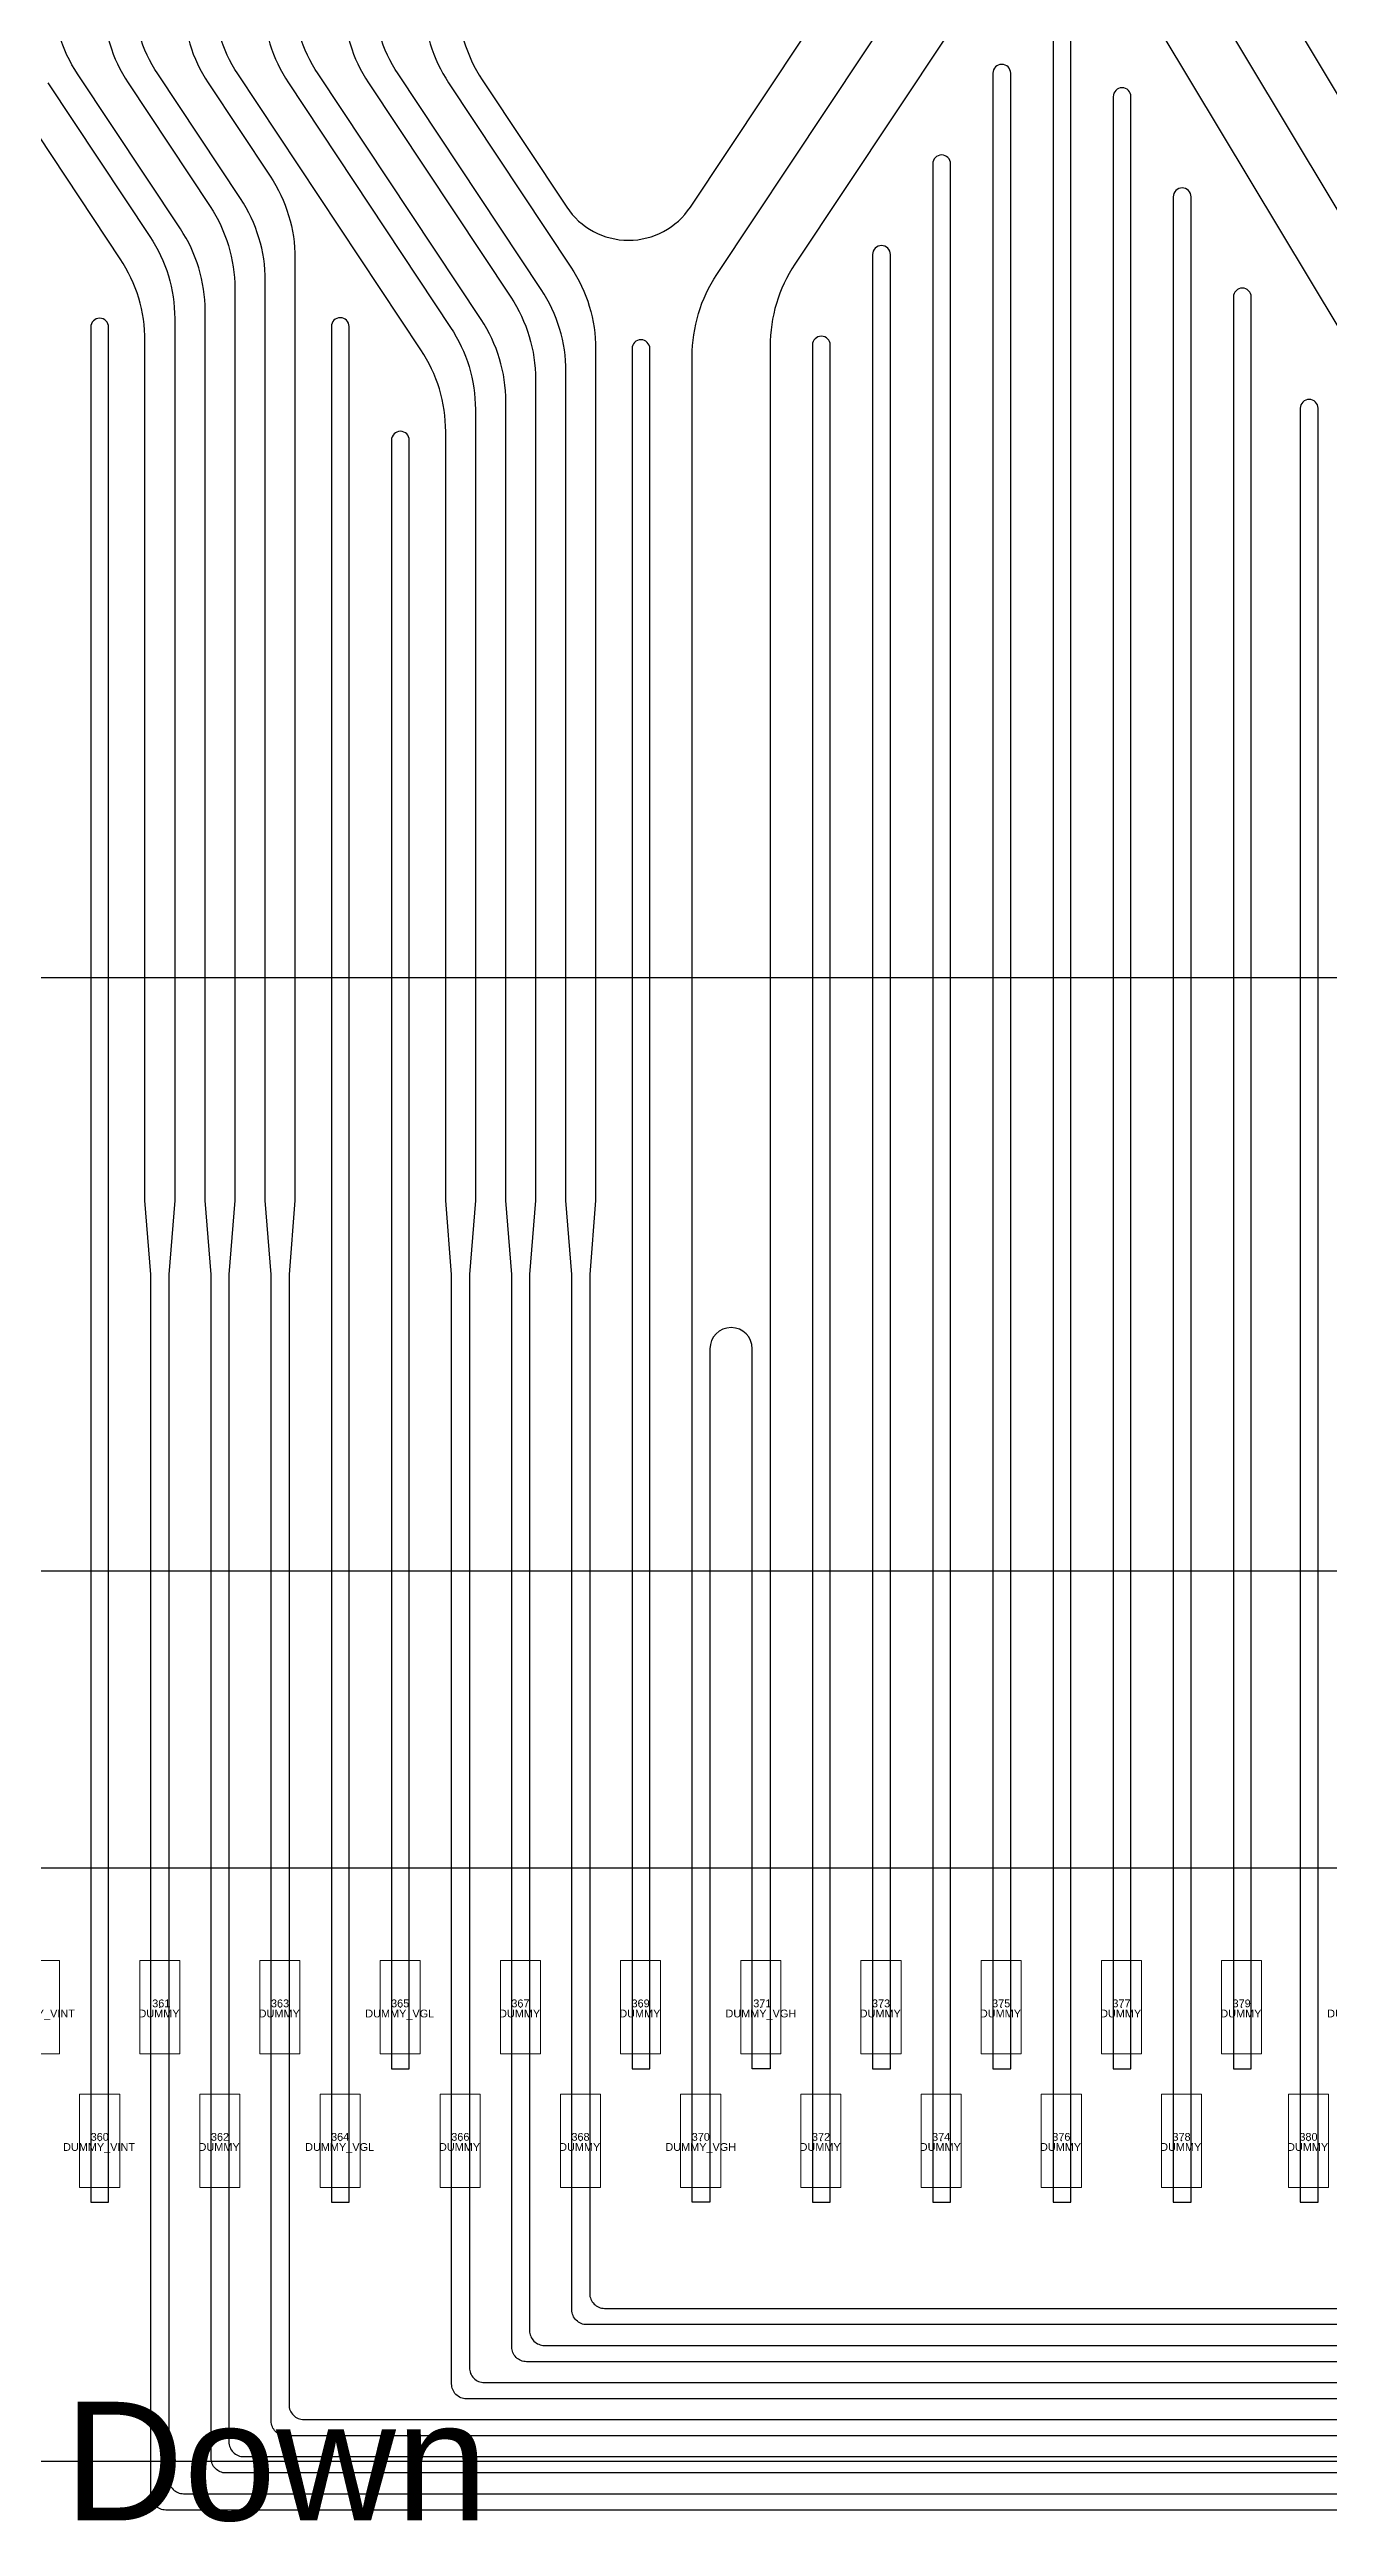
# Model space of a CAD drawing. Extents: x 10 to 206, y -65 to 73.
# Drawn here: x 62.114 to 62.976, y 33.532 to 35.202 of the extents above; entities that cross this region are included whole.
import ezdxf
from ezdxf.enums import TextEntityAlignment as Align

# ---------------------------------------------------------------- set-up
doc = ezdxf.new("R2010")
doc.units = 0
doc.header["$LTSCALE"] = 0.5
doc.layers.get('0').update_dxf_attribs({"lineweight": 13})
for name, color, linetype in [('01 Copper', 3, 'Continuous'), ('03 Solder resist', 6, 'Continuous'), ('04 Chip', 20, 'Continuous'), ('07 Potting', 132, 'Continuous'), ('08 Dimension&pin assignment', 7, 'Continuous')]:
    doc.layers.add(name, color=color, linetype=linetype)
for name, color, linetype, lineweight in [('05 Bump', 130, 'Continuous', 0), ('09 Center_line', 1, 'Continuous', 0), ('11 IL no.', 254, 'Continuous', 0), ('12 IL name', 210, 'Continuous', 0)]:
    doc.layers.add(name, color=color, linetype=linetype, lineweight=lineweight)
doc.styles.add('MBC_Arial_Font', font='arial.ttf')
doc.styles.get("Standard").update_dxf_attribs({"font": 'romans.shx', "width": 0.75, "bigfont": 'AllInOneBig.shx'})
doc.dimstyles.new('ISO-25', dxfattribs={"dimtxt": 0.5, "dimasz": 0.8, "dimexe": 0.1, "dimexo": 0.1, "dimgap": 0.1, "dimtad": 1, "dimdec": 3, "dimzin": 1, "dimdsep": 46, "dimtxsty": 'Standard', "dimcen": 0.5, "dimadec": 0, "dimazin": 0, "dimtfac": 1, "dimtdec": 3, "dimtmove": 0, "dimatfit": 3, "dimfxl": 0, "dimarcsym": 0})
doc.dimstyles.new('ISO-25$0', dxfattribs={"dimtxt": 0.5, "dimasz": 1, "dimexe": 0.1, "dimexo": 0.1, "dimgap": 0.1, "dimtad": 1, "dimdec": 3, "dimzin": 1, "dimdsep": 46, "dimtxsty": 'Standard', "dimcen": 0.5, "dimadec": 0, "dimazin": 0, "dimtfac": 1, "dimtdec": 3, "dimtmove": 0, "dimatfit": 3, "dimfxl": 0, "dimarcsym": 0})

# ---------------------------------------------------------------- blocks, each defined once
blk = doc.blocks.new('*U431')
at = {"color": 0}
blk.add_lwpolyline([(-0.0135, -0.0315), (0.0135, -0.0315), (0.0135, 0.0315), (-0.0135, 0.0315)], close=True, dxfattribs=at)
at = {"color": 0, "style": 'MBC_Arial_Font', "flags": 1}
for tag, p in [('COMMENT1', (0, 0.0023)), ('COMMENT2', (0, 0.0015)), ('COMMENT3', (0, 0.0007)), ('COMMENT4', (0, -0.0001)), ('PAD_NO', (0, 0.0031)), ('COMMENT5', (0, -0.0009)), ('COMMENT6', (0, -0.0018)), ('COMMENT7', (0, -0.0026)), ('COMMENT8', (0, -0.0034)), ('COMMENT9', (0, -0.0042))]:
    blk.add_attdef(tag, text='', height=0.000625, dxfattribs=at).set_placement(p, align=Align.MIDDLE_CENTER)
blk = doc.blocks.new('*U432')
at = {"color": 0}
blk.add_lwpolyline([(-0.0135, -0.0315), (0.0135, -0.0315), (0.0135, 0.0315), (-0.0135, 0.0315)], close=True, dxfattribs=at)
at = {"color": 0, "style": 'MBC_Arial_Font', "flags": 1}
for tag, p in [('COMMENT1', (0, 0.0023)), ('COMMENT2', (0, 0.0015)), ('COMMENT3', (0, 0.0007)), ('COMMENT4', (0, -0.0001)), ('PAD_NO', (0, 0.0031)), ('COMMENT5', (0, -0.0009)), ('COMMENT6', (0, -0.0018)), ('COMMENT7', (0, -0.0026)), ('COMMENT8', (0, -0.0034)), ('COMMENT9', (0, -0.0042))]:
    blk.add_attdef(tag, text='', height=0.000625, dxfattribs=at).set_placement(p, align=Align.MIDDLE_CENTER)
blk = doc.blocks.new('*U433')
at = {"color": 0}
blk.add_lwpolyline([(-0.0135, -0.0315), (0.0135, -0.0315), (0.0135, 0.0315), (-0.0135, 0.0315)], close=True, dxfattribs=at)
at = {"color": 0, "style": 'MBC_Arial_Font', "flags": 1}
for tag, p in [('COMMENT1', (0, 0.0023)), ('COMMENT2', (0, 0.0015)), ('COMMENT3', (0, 0.0007)), ('COMMENT4', (0, -0.0001)), ('PAD_NO', (0, 0.0031)), ('COMMENT5', (0, -0.0009)), ('COMMENT6', (0, -0.0018)), ('COMMENT7', (0, -0.0026)), ('COMMENT8', (0, -0.0034)), ('COMMENT9', (0, -0.0042))]:
    blk.add_attdef(tag, text='', height=0.000625, dxfattribs=at).set_placement(p, align=Align.MIDDLE_CENTER)
blk = doc.blocks.new('*U434')
at = {"color": 0}
blk.add_lwpolyline([(-0.0135, -0.0315), (0.0135, -0.0315), (0.0135, 0.0315), (-0.0135, 0.0315)], close=True, dxfattribs=at)
at = {"color": 0, "style": 'MBC_Arial_Font', "flags": 1}
for tag, p in [('COMMENT1', (0, 0.0023)), ('COMMENT2', (0, 0.0015)), ('COMMENT3', (0, 0.0007)), ('COMMENT4', (0, -0.0001)), ('PAD_NO', (0, 0.0031)), ('COMMENT5', (0, -0.0009)), ('COMMENT6', (0, -0.0018)), ('COMMENT7', (0, -0.0026)), ('COMMENT8', (0, -0.0034)), ('COMMENT9', (0, -0.0042))]:
    blk.add_attdef(tag, text='', height=0.000625, dxfattribs=at).set_placement(p, align=Align.MIDDLE_CENTER)
blk = doc.blocks.new('*U435')
at = {"color": 0}
blk.add_lwpolyline([(-0.0135, -0.0315), (0.0135, -0.0315), (0.0135, 0.0315), (-0.0135, 0.0315)], close=True, dxfattribs=at)
at = {"color": 0, "style": 'MBC_Arial_Font', "flags": 1}
for tag, p in [('COMMENT1', (0, 0.0023)), ('COMMENT2', (0, 0.0015)), ('COMMENT3', (0, 0.0007)), ('COMMENT4', (0, -0.0001)), ('PAD_NO', (0, 0.0031)), ('COMMENT5', (0, -0.0009)), ('COMMENT6', (0, -0.0018)), ('COMMENT7', (0, -0.0026)), ('COMMENT8', (0, -0.0034)), ('COMMENT9', (0, -0.0042))]:
    blk.add_attdef(tag, text='', height=0.000625, dxfattribs=at).set_placement(p, align=Align.MIDDLE_CENTER)
blk = doc.blocks.new('*U436')
at = {"color": 0}
blk.add_lwpolyline([(-0.0135, -0.0315), (0.0135, -0.0315), (0.0135, 0.0315), (-0.0135, 0.0315)], close=True, dxfattribs=at)
at = {"color": 0, "style": 'MBC_Arial_Font', "flags": 1}
for tag, p in [('COMMENT1', (0, 0.0023)), ('COMMENT2', (0, 0.0015)), ('COMMENT3', (0, 0.0007)), ('COMMENT4', (0, -0.0001)), ('PAD_NO', (0, 0.0031)), ('COMMENT5', (0, -0.0009)), ('COMMENT6', (0, -0.0018)), ('COMMENT7', (0, -0.0026)), ('COMMENT8', (0, -0.0034)), ('COMMENT9', (0, -0.0042))]:
    blk.add_attdef(tag, text='', height=0.000625, dxfattribs=at).set_placement(p, align=Align.MIDDLE_CENTER)
blk = doc.blocks.new('*U437')
at = {"color": 0}
blk.add_lwpolyline([(-0.0135, -0.0315), (0.0135, -0.0315), (0.0135, 0.0315), (-0.0135, 0.0315)], close=True, dxfattribs=at)
at = {"color": 0, "style": 'MBC_Arial_Font', "flags": 1}
for tag, p in [('COMMENT1', (0, 0.0023)), ('COMMENT2', (0, 0.0015)), ('COMMENT3', (0, 0.0007)), ('COMMENT4', (0, -0.0001)), ('PAD_NO', (0, 0.0031)), ('COMMENT5', (0, -0.0009)), ('COMMENT6', (0, -0.0018)), ('COMMENT7', (0, -0.0026)), ('COMMENT8', (0, -0.0034)), ('COMMENT9', (0, -0.0042))]:
    blk.add_attdef(tag, text='', height=0.000625, dxfattribs=at).set_placement(p, align=Align.MIDDLE_CENTER)
blk = doc.blocks.new('*U438')
at = {"color": 0}
blk.add_lwpolyline([(-0.0135, -0.0315), (0.0135, -0.0315), (0.0135, 0.0315), (-0.0135, 0.0315)], close=True, dxfattribs=at)
at = {"color": 0, "style": 'MBC_Arial_Font', "flags": 1}
for tag, p in [('COMMENT1', (0, 0.0023)), ('COMMENT2', (0, 0.0015)), ('COMMENT3', (0, 0.0007)), ('COMMENT4', (0, -0.0001)), ('PAD_NO', (0, 0.0031)), ('COMMENT5', (0, -0.0009)), ('COMMENT6', (0, -0.0018)), ('COMMENT7', (0, -0.0026)), ('COMMENT8', (0, -0.0034)), ('COMMENT9', (0, -0.0042))]:
    blk.add_attdef(tag, text='', height=0.000625, dxfattribs=at).set_placement(p, align=Align.MIDDLE_CENTER)
blk = doc.blocks.new('*U439')
at = {"color": 0}
blk.add_lwpolyline([(-0.0135, -0.0315), (0.0135, -0.0315), (0.0135, 0.0315), (-0.0135, 0.0315)], close=True, dxfattribs=at)
at = {"color": 0, "style": 'MBC_Arial_Font', "flags": 1}
for tag, p in [('COMMENT1', (0, 0.0023)), ('COMMENT2', (0, 0.0015)), ('COMMENT3', (0, 0.0007)), ('COMMENT4', (0, -0.0001)), ('PAD_NO', (0, 0.0031)), ('COMMENT5', (0, -0.0009)), ('COMMENT6', (0, -0.0018)), ('COMMENT7', (0, -0.0026)), ('COMMENT8', (0, -0.0034)), ('COMMENT9', (0, -0.0042))]:
    blk.add_attdef(tag, text='', height=0.000625, dxfattribs=at).set_placement(p, align=Align.MIDDLE_CENTER)
blk = doc.blocks.new('*U440')
at = {"color": 0}
blk.add_lwpolyline([(-0.0135, -0.0315), (0.0135, -0.0315), (0.0135, 0.0315), (-0.0135, 0.0315)], close=True, dxfattribs=at)
at = {"color": 0, "style": 'MBC_Arial_Font', "flags": 1}
for tag, p in [('COMMENT1', (0, 0.0023)), ('COMMENT2', (0, 0.0015)), ('COMMENT3', (0, 0.0007)), ('COMMENT4', (0, -0.0001)), ('PAD_NO', (0, 0.0031)), ('COMMENT5', (0, -0.0009)), ('COMMENT6', (0, -0.0018)), ('COMMENT7', (0, -0.0026)), ('COMMENT8', (0, -0.0034)), ('COMMENT9', (0, -0.0042))]:
    blk.add_attdef(tag, text='', height=0.000625, dxfattribs=at).set_placement(p, align=Align.MIDDLE_CENTER)
blk = doc.blocks.new('*U441')
at = {"color": 0}
blk.add_lwpolyline([(-0.0135, -0.0315), (0.0135, -0.0315), (0.0135, 0.0315), (-0.0135, 0.0315)], close=True, dxfattribs=at)
at = {"color": 0, "style": 'MBC_Arial_Font', "flags": 1}
for tag, p in [('COMMENT1', (0, 0.0023)), ('COMMENT2', (0, 0.0015)), ('COMMENT3', (0, 0.0007)), ('COMMENT4', (0, -0.0001)), ('PAD_NO', (0, 0.0031)), ('COMMENT5', (0, -0.0009)), ('COMMENT6', (0, -0.0018)), ('COMMENT7', (0, -0.0026)), ('COMMENT8', (0, -0.0034)), ('COMMENT9', (0, -0.0042))]:
    blk.add_attdef(tag, text='', height=0.000625, dxfattribs=at).set_placement(p, align=Align.MIDDLE_CENTER)
blk = doc.blocks.new('*U442')
at = {"color": 0}
blk.add_lwpolyline([(-0.0135, -0.0315), (0.0135, -0.0315), (0.0135, 0.0315), (-0.0135, 0.0315)], close=True, dxfattribs=at)
at = {"color": 0, "style": 'MBC_Arial_Font', "flags": 1}
for tag, p in [('COMMENT1', (0, 0.0023)), ('COMMENT2', (0, 0.0015)), ('COMMENT3', (0, 0.0007)), ('COMMENT4', (0, -0.0001)), ('PAD_NO', (0, 0.0031)), ('COMMENT5', (0, -0.0009)), ('COMMENT6', (0, -0.0018)), ('COMMENT7', (0, -0.0026)), ('COMMENT8', (0, -0.0034)), ('COMMENT9', (0, -0.0042))]:
    blk.add_attdef(tag, text='', height=0.000625, dxfattribs=at).set_placement(p, align=Align.MIDDLE_CENTER)
blk = doc.blocks.new('*U443')
at = {"color": 0}
blk.add_lwpolyline([(-0.0135, -0.0315), (0.0135, -0.0315), (0.0135, 0.0315), (-0.0135, 0.0315)], close=True, dxfattribs=at)
at = {"color": 0, "style": 'MBC_Arial_Font', "flags": 1}
for tag, p in [('COMMENT1', (0, 0.0023)), ('COMMENT2', (0, 0.0015)), ('COMMENT3', (0, 0.0007)), ('COMMENT4', (0, -0.0001)), ('PAD_NO', (0, 0.0031)), ('COMMENT5', (0, -0.0009)), ('COMMENT6', (0, -0.0018)), ('COMMENT7', (0, -0.0026)), ('COMMENT8', (0, -0.0034)), ('COMMENT9', (0, -0.0042))]:
    blk.add_attdef(tag, text='', height=0.000625, dxfattribs=at).set_placement(p, align=Align.MIDDLE_CENTER)
blk = doc.blocks.new('*U444')
at = {"color": 0}
blk.add_lwpolyline([(-0.0135, -0.0315), (0.0135, -0.0315), (0.0135, 0.0315), (-0.0135, 0.0315)], close=True, dxfattribs=at)
at = {"color": 0, "style": 'MBC_Arial_Font', "flags": 1}
for tag, p in [('COMMENT1', (0, 0.0023)), ('COMMENT2', (0, 0.0015)), ('COMMENT3', (0, 0.0007)), ('COMMENT4', (0, -0.0001)), ('PAD_NO', (0, 0.0031)), ('COMMENT5', (0, -0.0009)), ('COMMENT6', (0, -0.0018)), ('COMMENT7', (0, -0.0026)), ('COMMENT8', (0, -0.0034)), ('COMMENT9', (0, -0.0042))]:
    blk.add_attdef(tag, text='', height=0.000625, dxfattribs=at).set_placement(p, align=Align.MIDDLE_CENTER)
blk = doc.blocks.new('*U445')
at = {"color": 0}
blk.add_lwpolyline([(-0.0135, -0.0315), (0.0135, -0.0315), (0.0135, 0.0315), (-0.0135, 0.0315)], close=True, dxfattribs=at)
at = {"color": 0, "style": 'MBC_Arial_Font', "flags": 1}
for tag, p in [('COMMENT1', (0, 0.0023)), ('COMMENT2', (0, 0.0015)), ('COMMENT3', (0, 0.0007)), ('COMMENT4', (0, -0.0001)), ('PAD_NO', (0, 0.0031)), ('COMMENT5', (0, -0.0009)), ('COMMENT6', (0, -0.0018)), ('COMMENT7', (0, -0.0026)), ('COMMENT8', (0, -0.0034)), ('COMMENT9', (0, -0.0042))]:
    blk.add_attdef(tag, text='', height=0.000625, dxfattribs=at).set_placement(p, align=Align.MIDDLE_CENTER)
blk = doc.blocks.new('*U446')
at = {"color": 0}
blk.add_lwpolyline([(-0.0135, -0.0315), (0.0135, -0.0315), (0.0135, 0.0315), (-0.0135, 0.0315)], close=True, dxfattribs=at)
at = {"color": 0, "style": 'MBC_Arial_Font', "flags": 1}
for tag, p in [('COMMENT1', (0, 0.0023)), ('COMMENT2', (0, 0.0015)), ('COMMENT3', (0, 0.0007)), ('COMMENT4', (0, -0.0001)), ('PAD_NO', (0, 0.0031)), ('COMMENT5', (0, -0.0009)), ('COMMENT6', (0, -0.0018)), ('COMMENT7', (0, -0.0026)), ('COMMENT8', (0, -0.0034)), ('COMMENT9', (0, -0.0042))]:
    blk.add_attdef(tag, text='', height=0.000625, dxfattribs=at).set_placement(p, align=Align.MIDDLE_CENTER)
blk = doc.blocks.new('*U447')
at = {"color": 0}
blk.add_lwpolyline([(-0.0135, -0.0315), (0.0135, -0.0315), (0.0135, 0.0315), (-0.0135, 0.0315)], close=True, dxfattribs=at)
at = {"color": 0, "style": 'MBC_Arial_Font', "flags": 1}
for tag, p in [('COMMENT1', (0, 0.0023)), ('COMMENT2', (0, 0.0015)), ('COMMENT3', (0, 0.0007)), ('COMMENT4', (0, -0.0001)), ('PAD_NO', (0, 0.0031)), ('COMMENT5', (0, -0.0009)), ('COMMENT6', (0, -0.0018)), ('COMMENT7', (0, -0.0026)), ('COMMENT8', (0, -0.0034)), ('COMMENT9', (0, -0.0042))]:
    blk.add_attdef(tag, text='', height=0.000625, dxfattribs=at).set_placement(p, align=Align.MIDDLE_CENTER)
blk = doc.blocks.new('*U448')
at = {"color": 0}
blk.add_lwpolyline([(-0.0135, -0.0315), (0.0135, -0.0315), (0.0135, 0.0315), (-0.0135, 0.0315)], close=True, dxfattribs=at)
at = {"color": 0, "style": 'MBC_Arial_Font', "flags": 1}
for tag, p in [('COMMENT1', (0, 0.0023)), ('COMMENT2', (0, 0.0015)), ('COMMENT3', (0, 0.0007)), ('COMMENT4', (0, -0.0001)), ('PAD_NO', (0, 0.0031)), ('COMMENT5', (0, -0.0009)), ('COMMENT6', (0, -0.0018)), ('COMMENT7', (0, -0.0026)), ('COMMENT8', (0, -0.0034)), ('COMMENT9', (0, -0.0042))]:
    blk.add_attdef(tag, text='', height=0.000625, dxfattribs=at).set_placement(p, align=Align.MIDDLE_CENTER)
blk = doc.blocks.new('*U449')
at = {"color": 0}
blk.add_lwpolyline([(-0.0135, -0.0315), (0.0135, -0.0315), (0.0135, 0.0315), (-0.0135, 0.0315)], close=True, dxfattribs=at)
at = {"color": 0, "style": 'MBC_Arial_Font', "flags": 1}
for tag, p in [('COMMENT1', (0, 0.0023)), ('COMMENT2', (0, 0.0015)), ('COMMENT3', (0, 0.0007)), ('COMMENT4', (0, -0.0001)), ('PAD_NO', (0, 0.0031)), ('COMMENT5', (0, -0.0009)), ('COMMENT6', (0, -0.0018)), ('COMMENT7', (0, -0.0026)), ('COMMENT8', (0, -0.0034)), ('COMMENT9', (0, -0.0042))]:
    blk.add_attdef(tag, text='', height=0.000625, dxfattribs=at).set_placement(p, align=Align.MIDDLE_CENTER)
blk = doc.blocks.new('*U450')
at = {"color": 0}
blk.add_lwpolyline([(-0.0135, -0.0315), (0.0135, -0.0315), (0.0135, 0.0315), (-0.0135, 0.0315)], close=True, dxfattribs=at)
at = {"color": 0, "style": 'MBC_Arial_Font', "flags": 1}
for tag, p in [('COMMENT1', (0, 0.0023)), ('COMMENT2', (0, 0.0015)), ('COMMENT3', (0, 0.0007)), ('COMMENT4', (0, -0.0001)), ('PAD_NO', (0, 0.0031)), ('COMMENT5', (0, -0.0009)), ('COMMENT6', (0, -0.0018)), ('COMMENT7', (0, -0.0026)), ('COMMENT8', (0, -0.0034)), ('COMMENT9', (0, -0.0042))]:
    blk.add_attdef(tag, text='', height=0.000625, dxfattribs=at).set_placement(p, align=Align.MIDDLE_CENTER)
blk = doc.blocks.new('*U451')
at = {"color": 0}
blk.add_lwpolyline([(-0.0135, -0.0315), (0.0135, -0.0315), (0.0135, 0.0315), (-0.0135, 0.0315)], close=True, dxfattribs=at)
at = {"color": 0, "style": 'MBC_Arial_Font', "flags": 1}
for tag, p in [('COMMENT1', (0, 0.0023)), ('COMMENT2', (0, 0.0015)), ('COMMENT3', (0, 0.0007)), ('COMMENT4', (0, -0.0001)), ('PAD_NO', (0, 0.0031)), ('COMMENT5', (0, -0.0009)), ('COMMENT6', (0, -0.0018)), ('COMMENT7', (0, -0.0026)), ('COMMENT8', (0, -0.0034)), ('COMMENT9', (0, -0.0042))]:
    blk.add_attdef(tag, text='', height=0.000625, dxfattribs=at).set_placement(p, align=Align.MIDDLE_CENTER)
blk = doc.blocks.new('*U452')
at = {"color": 0}
blk.add_lwpolyline([(-0.0135, -0.0315), (0.0135, -0.0315), (0.0135, 0.0315), (-0.0135, 0.0315)], close=True, dxfattribs=at)
at = {"color": 0, "style": 'MBC_Arial_Font', "flags": 1}
for tag, p in [('COMMENT1', (0, 0.0023)), ('COMMENT2', (0, 0.0015)), ('COMMENT3', (0, 0.0007)), ('COMMENT4', (0, -0.0001)), ('PAD_NO', (0, 0.0031)), ('COMMENT5', (0, -0.0009)), ('COMMENT6', (0, -0.0018)), ('COMMENT7', (0, -0.0026)), ('COMMENT8', (0, -0.0034)), ('COMMENT9', (0, -0.0042))]:
    blk.add_attdef(tag, text='', height=0.000625, dxfattribs=at).set_placement(p, align=Align.MIDDLE_CENTER)
blk = doc.blocks.new('*D632')
at = {"layer": '08 Dimension&pin assignment', "color": 0, "lineweight": -2, "transparency": 16777216}
for p, q in [((86.5948, 34.3764), (86.5948, 45.0329)), ((57.8573, 33.5764), (86.6948, 33.5764)), ((79.6948, 33.5764), (86.6948, 33.5764)), ((86.5948, 32.7764), (86.5948, 31.9764))]:
    blk.add_line(p, q, dxfattribs=at)
at = {"layer": '08 Dimension&pin assignment', "color": 0, "transparency": 16777216}
for points in [[(86.4614, 34.3764), (86.7281, 34.3764), (86.5948, 33.5764)], [(86.4614, 32.7764), (86.7281, 32.7764), (86.5948, 33.5764)]]:
    blk.add_solid(points, dxfattribs=at)
at = {"layer": '08 Dimension&pin assignment', "color": 0, "transparency": 16777216, "insert": (86.1138, 41.0847), "char_height": 0.5, "attachment_point": 5, "rotation": 90}
blk.add_mtext('0%%P1(%%C5mm Tape NG Hole)', dxfattribs=at)
blk = doc.blocks.new('*D638')
at = {"layer": '08 Dimension&pin assignment', "color": 0, "lineweight": -2, "transparency": 16777216}
for p, q in [((62.1073, 42.4464), (62.1073, 45.9014)), ((67.5223, 34.1764), (67.5223, 45.9014)), ((62.9073, 45.8014), (66.7223, 45.8014)), ((67.5223, 45.8014), (72.9508, 45.8014))]:
    blk.add_line(p, q, dxfattribs=at)
at = {"layer": '08 Dimension&pin assignment', "color": 0, "transparency": 16777216}
for points in [[(62.9073, 45.9348), (62.9073, 45.6681), (62.1073, 45.8014)], [(66.7223, 45.9348), (66.7223, 45.6681), (67.5223, 45.8014)]]:
    blk.add_solid(points, dxfattribs=at)
at = {"layer": '08 Dimension&pin assignment', "color": 0, "transparency": 16777216, "insert": (70.6365, 46.2824), "char_height": 0.5, "attachment_point": 5}
blk.add_mtext('5.415{\\A1;\\Fromans,bigfont|c128;%%P0.1\\Fromans,bigfont|c136;5\\Fromans,bigfont|c128;(\\Fromans,bigfont|c136;SR\\Fromans,bigfont|c128;)}', dxfattribs=at)
blk = doc.blocks.new('*D645')
at = {"layer": '08 Dimension&pin assignment', "color": 0, "lineweight": -2, "transparency": 16777216}
for p, q in [((55.6423, 33.4764), (55.6423, 16.8026)), ((62.1073, 33.4764), (62.1073, 16.8026)), ((61.3073, 16.9026), (56.4423, 16.9026))]:
    blk.add_line(p, q, dxfattribs=at)
at = {"layer": '08 Dimension&pin assignment', "color": 0, "transparency": 16777216}
for points in [[(56.4423, 17.036), (56.4423, 16.7693), (55.6423, 16.9026)], [(61.3073, 17.036), (61.3073, 16.7693), (62.1073, 16.9026)]]:
    blk.add_solid(points, dxfattribs=at)
at = {"layer": 'Defpoints', "color": 0, "transparency": 16777216}
for p in [(55.6423, 33.5764), (62.1073, 33.5764), (55.6423, 16.9026)]:
    blk.add_point(p, dxfattribs=at)
at = {"layer": '08 Dimension&pin assignment', "color": 0, "transparency": 16777216, "insert": (60.7517, 17.2526), "char_height": 0.5, "attachment_point": 5}
blk.add_mtext('{\\Fromans,chineset|c134;6.465%%P0.1}', dxfattribs=at)
blk = doc.blocks.new('*D692')
at = {"layer": '08 Dimension&pin assignment', "color": 0, "lineweight": -2, "transparency": 16777216}
for p, q in [((57.1453, 33.9409), (57.1453, 43.8654)), ((67.0692, 33.9409), (67.0692, 43.8654)), ((57.9453, 43.7654), (66.2692, 43.7654)), ((67.0692, 43.7654), (78.7121, 43.7654))]:
    blk.add_line(p, q, dxfattribs=at)
at = {"layer": '08 Dimension&pin assignment', "color": 0, "transparency": 16777216}
for points in [[(57.9453, 43.8987), (57.9453, 43.632), (57.1453, 43.7654)], [(66.2692, 43.632), (66.2692, 43.8987), (67.0692, 43.7654)]]:
    blk.add_solid(points, dxfattribs=at)
at = {"layer": 'Defpoints', "color": 0, "transparency": 16777216}
for p in [(67.0692, 43.7654), (57.1453, 33.8409), (67.0692, 33.8409)]:
    blk.add_point(p, dxfattribs=at)
at = {"layer": '08 Dimension&pin assignment', "color": 0, "transparency": 16777216, "insert": (73.2907, 44.2463), "char_height": 0.5, "attachment_point": 5}
blk.add_mtext('{\\Fromans,chineset|c0;\\C2;9.9\\Fromans.shx,chineset.shx|c0;18*1.0006=9.9239508%%P0.005(I/L)}', dxfattribs=at)

msp = doc.modelspace()

# ---------------------------------------------------------------- linework, layer by layer
at = {"layer": '01 Copper'}
for points in [[(66.90763764, 33.56842951), (62.23282964, 33.56842951, -0.4142135624), (62.22282964, 33.57842951), (62.22282964, 34.37642951), (62.21882964, 34.42642951), (62.21882964, 35.02631381, 0.1474768248), (62.20216298, 35.08159089), (62.13292941, 35.18596442, -0.1474768248), (62.11626274, 35.2412415), (62.11626274, 35.92858637, -0.0908193197), (62.12275374, 35.9640274, 0.0908193197), (62.12924474, 35.99946844), (62.12924474, 38.57693204)], [(62.14524474, 38.57693204), (62.14524474, 35.98244297, 0.0561789795), (62.14775374, 35.96018303, -0.0561789795), (62.15026274, 35.93792309), (62.15026274, 35.23521127, 0.1474768248), (62.16692941, 35.17993419), (62.22216298, 35.09666645, -0.1474768248), (62.23882964, 35.04138937), (62.23882964, 34.42642951), (62.23482964, 34.37642951), (62.23482964, 33.58942951, 0.4142135624), (62.24482964, 33.57942951), (66.89563764, 33.57942951, 0.4142135624)], [(66.84459984, 33.59342951), (62.27335394, 33.59342951, -0.4142135624), (62.26335394, 33.60342951), (62.26335394, 34.37642951), (62.25935394, 34.42642951), (62.25935394, 35.04662919, 0.1474768248), (62.24268728, 35.10190627), (62.18692941, 35.18596442, -0.1474768248), (62.17026274, 35.2412415), (62.17026274, 35.93895153, 0.0836090183), (62.16474774, 35.97170187, -0.0836090183), (62.15923274, 36.00445221), (62.15923274, 38.57693204)], [(62.17523274, 38.57693204), (62.17523274, 36.02098802, 0.1979576681), (62.18974774, 35.98576282, -0.1979576681), (62.20426274, 35.95053762), (62.20426274, 35.23521127, 0.1474768248), (62.22092941, 35.17993419), (62.26268728, 35.11698184, -0.1474768248), (62.27935394, 35.06170476), (62.27935394, 34.42642951), (62.27535394, 34.37642951), (62.27535394, 33.61442951, 0.4142135624), (62.28535394, 33.60442951), (66.83259984, 33.60442951, 0.4142135624)], [(66.75004314, 33.61842951), (62.39492684, 33.61842951, -0.4142135624), (62.38492684, 33.62842951), (62.38492684, 34.37642951), (62.38092684, 34.42642951), (62.38092684, 34.94475921, 0.1474768248), (62.36426018, 35.00003629), (62.24092941, 35.18596442, -0.1474768248), (62.22426274, 35.2412415), (62.22426274, 35.95774095, -0.1824178984), (62.23672974, 35.99077539, 0.1824178984), (62.24919674, 36.02380983), (62.24919674, 38.57693204)], [(62.29518474, 38.57693204), (62.29518474, 36.0368157, -0.1883551678), (62.28194945, 36.00292829), (62.27149804, 35.99158947, 0.1883551678), (62.25826274, 35.95770207), (62.25826274, 35.23521127, 0.1474768248), (62.27492941, 35.17993419), (62.38426018, 35.01511186, -0.1474768248), (62.40092684, 34.95983478), (62.40092684, 34.42642951), (62.39692684, 34.37642951), (62.39692684, 33.63942951, 0.4142135624), (62.40692684, 33.62942951), (66.70652424, 33.62942951, 0.4142135624)], [(66.68700534, 33.64342951), (62.43545114, 33.64342951, -0.4142135624), (62.42545114, 33.65342951), (62.42545114, 34.37642951), (62.42145114, 34.42642951), (62.42145114, 34.96507459, 0.1474768248), (62.40478448, 35.02035167), (62.29492941, 35.18596442, -0.1474768248), (62.27826274, 35.2412415), (62.27826274, 35.94989073, -0.1883551678), (62.29149804, 35.98377814), (62.32592545, 36.0211287, 0.1883551678), (62.33916074, 36.05501611), (62.33916074, 38.57693204)], [(62.38514874, 38.57693204), (62.38514874, 36.06802198, -0.1883551678), (62.37191345, 36.03413457), (62.32549804, 35.98377814, 0.1883551678), (62.31226274, 35.94989073), (62.31226274, 35.23521127, 0.1474768248), (62.32892941, 35.17993419), (62.42478448, 35.03542724, -0.1474768248), (62.44145114, 34.98015016), (62.44145114, 34.42642951), (62.43745114, 34.37642951), (62.43745114, 33.66442951, 0.4142135624), (62.44745114, 33.65442951), (66.64348644, 33.65442951, 0.4142135624)], [(66.62396754, 33.66842951), (62.47597544, 33.66842951, -0.4142135624), (62.46597544, 33.67842951), (62.46597544, 34.37642951), (62.46197544, 34.42642951), (62.46197544, 34.98538997, 0.1474768248), (62.44530878, 35.04066705), (62.34892941, 35.18596442, -0.1474768248), (62.33226274, 35.2412415), (62.33226274, 35.9420794, -0.1883551678), (62.34549804, 35.9759668), (62.44587745, 36.08486919, 0.1883551678), (62.45911274, 36.1187566), (62.45911274, 38.57693204)], [(62.47511274, 38.57693204), (62.47511274, 36.09922826, -0.1883551678), (62.46187745, 36.06534085), (62.37949804, 35.9759668, 0.1883551678), (62.36626274, 35.9420794), (62.36626274, 35.23521127, 0.1474768248), (62.38292941, 35.17993419), (62.46530878, 35.05574262, -0.1474768248), (62.48197544, 35.00046554), (62.48197544, 34.42642951), (62.47797544, 34.37642951), (62.47797544, 33.68942951, 0.4142135624), (62.48797544, 33.67942951), (66.58044864, 33.67942951, 0.4142135624)], [(62.51908874, 38.57693204), (62.51908874, 36.11742867, -0.1883551678), (62.50585345, 36.08354126), (62.40214404, 35.97102614, 0.1883551678), (62.38890874, 35.93713873), (62.38890874, 35.2372525, 0.1474768248), (62.40557541, 35.18197542), (62.46245902, 35.09622015, 0.5366750419), (62.54579236, 35.09622015), (62.67224208, 35.28685027, 0.1474768248), (62.68890874, 35.34212735), (62.68890874, 36.05847065, 0.1989123674), (62.67426408, 36.09382599), (62.5497334, 36.21835667, -0.1989123674), (62.53508874, 36.253712), (62.53508874, 38.57693204)], [(62.65504074, 38.57693204), (62.65504074, 36.24689709, 0.1989123674), (62.6696854, 36.21154175), (62.75426408, 36.12696307, -0.1989123674), (62.76890874, 36.09160773), (62.76890874, 35.31800644, -0.1474768248), (62.75224208, 35.26272936), (62.61621501, 35.05766084, 0.1474768248), (62.59954834, 35.00238376), (62.59954834, 33.84092951), (62.58754834, 33.84092951), (62.58754834, 34.32642951, 1), (62.55902404, 34.32642951), (62.55902404, 33.75092951), (62.54702404, 33.75092951), (62.54702404, 34.99556312, -0.1474768248), (62.56369071, 35.0508402), (62.71224208, 35.27478982, 0.1474768248), (62.72890874, 35.3300669), (62.72890874, 36.07503919, 0.1989123674), (62.71426408, 36.11039453), (62.6236974, 36.20096121, -0.1989123674), (62.60905274, 36.23631655), (62.60905274, 38.57693204)], [(66.52941084, 33.69342951), (63.04781834, 33.69342951, -0.4142135624), (63.03781834, 33.70342951), (63.03781834, 34.89550639, 0.1359329595), (63.02356764, 34.94695596), (62.82315945, 35.2809696, -0.1359329595), (62.80890874, 35.33241918), (62.80890874, 36.10817628, 0.1989123674), (62.79426408, 36.14353162), (62.7436494, 36.19414629, -0.1989123674), (62.72900474, 36.22950163), (62.72900474, 38.57693204)], [(62.77499274, 38.57693204), (62.77499274, 36.24008217, 0.1989123674), (62.7896374, 36.20472684), (62.83426408, 36.16010016, -0.1989123674), (62.84890874, 36.12474482), (62.84890874, 35.34349854, 0.1359329595), (62.86315945, 35.29204896), (63.03556764, 35.00470199, -0.1359329595), (63.04981834, 34.95325241), (63.04981834, 33.71442951, 0.4142135624), (63.05981834, 33.70442951), (66.51741084, 33.70442951, 0.4142135624)], [(62.84895674, 38.57693204), (62.84895674, 36.22753953, 0.1989123674), (62.8636014, 36.19218419), (62.87426408, 36.18152151, -0.1989123674), (62.88890874, 36.14616617), (62.88890874, 35.3545779, 0.1359329595), (62.90315945, 35.30312832), (63.05058384, 35.05742101, -0.1359329595), (63.06483454, 35.00597144), (63.06483454, 33.72842951, 0.4142135624), (63.07483454, 33.71842951), (66.49789194, 33.71842951, 0.4142135624)], [(66.97067544, 33.54342951), (62.19230534, 33.54342951, -0.4142135624), (62.18230534, 33.55342951), (62.18230534, 34.37642951), (62.17830534, 34.42642951), (62.17830534, 35.00599843, 0.1474768248), (62.16163868, 35.06127551), (62.07892941, 35.18596442, -0.1474768248)], [(62.11292941, 35.17993419), (62.18163868, 35.07635107, -0.1474768248), (62.19830534, 35.02107399), (62.19830534, 34.42642951), (62.19430534, 34.37642951), (62.19430534, 33.56442951, 0.4142135624), (62.20430534, 33.55442951), (66.95867544, 33.55442951, 0.4142135624)]]:
    msp.add_lwpolyline(points, format="xyb", dxfattribs=at)
for points in [[(62.80216984, 35.23820626, 1), (62.79016984, 35.23820626), (62.79016984, 33.75092951), (62.80216984, 33.75092951)], [(62.74964554, 35.18645222), (62.74964554, 33.84092951), (62.76164554, 33.84092951), (62.76164554, 35.18645222, 1)], [(62.83069414, 33.84092951), (62.84269414, 33.84092951), (62.84269414, 35.17066576, 1), (62.83069414, 35.17066576)], [(62.70912124, 35.12535954), (62.70912124, 33.75092951), (62.72112124, 33.75092951), (62.72112124, 35.12535954, 1)], [(62.88321844, 35.10312526, 1), (62.87121844, 35.10312526), (62.87121844, 33.75092951), (62.88321844, 33.75092951)], [(62.66859694, 35.06426686), (62.66859694, 33.84092951), (62.68059694, 33.84092951), (62.68059694, 35.06426686, 1)], [(62.92374274, 33.84092951), (62.92374274, 35.03558476, 1), (62.91174274, 35.03558476), (62.91174274, 33.84092951)], [(62.15378104, 35.01526296, 1), (62.14178104, 35.01526296), (62.14178104, 33.75092951), (62.15378104, 33.75092951)], [(62.30387824, 33.75092951), (62.31587824, 33.75092951), (62.31587824, 35.01563785, 1), (62.30387824, 35.01563785)], [(62.51849974, 35.00077859, 1), (62.50649974, 35.00077859), (62.50649974, 33.84092951), (62.51849974, 33.84092951)], [(62.62807264, 35.00317418), (62.62807264, 33.75092951), (62.64007264, 33.75092951), (62.64007264, 35.00317418, 1)], [(62.96876974, 34.96053976, 1), (62.95676974, 34.96053976), (62.95676974, 33.75092951), (62.96876974, 33.75092951)], [(62.34440254, 33.84092951), (62.35640254, 33.84092951), (62.35640254, 34.93902695, 1), (62.34440254, 34.93902695)]]:
    msp.add_lwpolyline(points, format="xyb", close=True, dxfattribs=at)
at = {"layer": '03 Solder resist'}
msp.add_lwpolyline([(67.52225674, 33.07642951), (67.52225674, 34.07642951, 0.4142135624), (67.42225674, 34.17642951), (56.79225674, 34.17642951, 0.4142135624), (56.69225674, 34.07642951), (56.69225674, 33.07642951, 0.4142135624), (56.79225674, 32.97642951), (67.42225674, 32.97642951, 0.4142135624)], format="xyb", close=True, dxfattribs=at)
at = {"layer": '04 Chip'}
msp.add_lwpolyline([(67.32225674, 33.17642951), (56.89225674, 33.17642951), (56.89225674, 33.97642951), (67.32225674, 33.97642951)], close=True, dxfattribs=at)
at = {"layer": '05 Bump'}
for p in [(62.18825674, 33.88242951), (62.26925674, 33.88242951), (62.35025674, 33.88242951), (62.43125674, 33.88242951), (62.51225674, 33.88242951), (62.59325674, 33.88242951), (62.67425674, 33.88242951), (62.75525674, 33.88242951), (62.83625674, 33.88242951), (62.91725674, 33.88242951), (62.14775674, 33.79242951), (62.22875674, 33.79242951), (62.30975674, 33.79242951), (62.39075674, 33.79242951), (62.47175674, 33.79242951), (62.55275674, 33.79242951), (62.63375674, 33.79242951), (62.71475674, 33.79242951), (62.79575674, 33.79242951), (62.87675674, 33.79242951), (62.96225674, 33.79242951)]:
    msp.add_point(p, dxfattribs=at)
at = {"layer": '07 Potting'}
msp.add_lwpolyline([(56.79225674, 31.97642951), (67.42225674, 31.97642951, 0.4142135624), (67.92225674, 32.47642951), (67.92225674, 34.07642951, 0.4142135624), (67.42225674, 34.57642951), (56.79225674, 34.57642951, 0.4142135624), (56.29225674, 34.07642951), (56.29225674, 32.47642951, 0.4142135624)], format="xyb", close=True, dxfattribs=at)
at = {"layer": '09 Center_line'}
msp.add_lwpolyline([(44.61975674, 33.57642951), (79.59475674, 33.57642951)], dxfattribs=at)

# ---------------------------------------------------------------- block references
at = {"layer": '05 Bump', "xscale": -1}
for name, p in [('*U431', (62.10725674, 33.88242951)), ('*U433', (62.18825674, 33.88242951)), ('*U435', (62.26925674, 33.88242951)), ('*U437', (62.35025674, 33.88242951)), ('*U439', (62.43125674, 33.88242951)), ('*U441', (62.51225674, 33.88242951)), ('*U443', (62.59325674, 33.88242951)), ('*U445', (62.67425674, 33.88242951)), ('*U447', (62.75525674, 33.88242951)), ('*U449', (62.83625674, 33.88242951)), ('*U451', (62.91725674, 33.88242951)), ('*U432', (62.14775674, 33.79242951)), ('*U434', (62.22875674, 33.79242951)), ('*U436', (62.30975674, 33.79242951)), ('*U438', (62.39075674, 33.79242951)), ('*U440', (62.47175674, 33.79242951)), ('*U442', (62.55275674, 33.79242951)), ('*U444', (62.63375674, 33.79242951)), ('*U446', (62.71475674, 33.79242951)), ('*U448', (62.79575674, 33.79242951)), ('*U450', (62.87675674, 33.79242951)), ('*U452', (62.96225674, 33.79242951))]:
    msp.add_blockref(name, p, dxfattribs=at)

# ---------------------------------------------------------------- texts
at = {"style": 'MBC_Arial_Font'}
msp.add_text('Face Down', height=0.08, dxfattribs=at).set_placement((62.12685703, 33.57642951), align=Align.MIDDLE_CENTER)
at = {"layer": '11 IL no.', "style": 'MBC_Arial_Font'}
for s, p in [('361', (62.18929528, 33.88505451)), ('363', (62.26928181, 33.88505451)), ('365', (62.35024242, 33.88505451)), ('367', (62.43128181, 33.88505451)), ('369', (62.51227107, 33.88505451)), ('371', (62.59429528, 33.88505451)), ('373', (62.67428181, 33.88505451)), ('375', (62.75524242, 33.88505451)), ('377', (62.83628181, 33.88505451)), ('379', (62.91727107, 33.88505451)), ('360', (62.14779972, 33.79505451)), ('362', (62.22883553, 33.79505451)), ('364', (62.3098033, 33.79505451)), ('366', (62.39078539, 33.79505451)), ('368', (62.47177107, 33.79505451)), ('370', (62.55279972, 33.79505451)), ('372', (62.63383553, 33.79505451)), ('374', (62.7148033, 33.79505451)), ('376', (62.79578539, 33.79505451)), ('378', (62.87677107, 33.79505451)), ('380', (62.96229972, 33.79505451))]:
    msp.add_text(s, height=0.00525, dxfattribs=at).set_placement(p, align=Align.MIDDLE_CENTER)
at = {"layer": '12 IL name', "style": 'MBC_Arial_Font'}
for s, p in [('DUMMY_VINT', (62.10683775, 33.87822951)), ('DUMMY', (62.18774822, 33.87822951)), ('DUMMY', (62.26874822, 33.87822951)), ('DUMMY_VGL', (62.34995234, 33.87822951)), ('DUMMY', (62.43074822, 33.87822951)), ('DUMMY', (62.51174822, 33.87822951)), ('DUMMY_VGH', (62.59328181, 33.87822951)), ('DUMMY', (62.67374822, 33.87822951)), ('DUMMY', (62.75474822, 33.87822951)), ('DUMMY', (62.83574822, 33.87822951)), ('DUMMY', (62.91674822, 33.87822951)), ('DUMMY', (62.98874822, 33.87822951)), ('DUMMY_VINT', (62.14733775, 33.78822951)), ('DUMMY', (62.22824822, 33.78822951)), ('DUMMY_VGL', (62.30945234, 33.78822951)), ('DUMMY', (62.39024822, 33.78822951)), ('DUMMY', (62.47124822, 33.78822951)), ('DUMMY_VGH', (62.55278181, 33.78822951)), ('DUMMY', (62.63324822, 33.78822951)), ('DUMMY', (62.71424822, 33.78822951)), ('DUMMY', (62.79524822, 33.78822951)), ('DUMMY', (62.87624822, 33.78822951)), ('DUMMY', (62.96174822, 33.78822951))]:
    msp.add_text(s, height=0.00525, dxfattribs=at).set_placement(p, align=Align.MIDDLE_CENTER)

# ---------------------------------------------------------------- dimensions: what is measured, and where the dimension line sits
at = {"layer": '08 Dimension&pin assignment'}
for base, p1, p2, text, dimstyle, override, picture, middle in [((62.10725674, 45.80142951), (67.52225674, 34.07642951), (62.10725674, 42.34642951), '<>{\\A1;\\Fromans,bigfont|c128;%%P0.1\\Fromans,bigfont|c136;5\\Fromans,bigfont|c128;(\\Fromans,bigfont|c136;SR\\Fromans,bigfont|c128;)}', 'ISO-25', {"dimzin": 8, "dimadec": 3}, '*D638', (70.63654246, 45.80142951)), ((55.64225674, 16.90263444), (62.10725674, 33.57642951), (55.64225674, 33.57642951), '{\\Fromans,chineset|c134;<>%%P0.1}', 'ISO-25$0', {"dimasz": 0.8, "dimadec": 3, "dimfxl": 1.25}, '*D645', (60.75168565, 16.90263444))]:
    dim = msp.add_linear_dim(base=base, p1=p1, p2=p2, text=text, dimstyle=dimstyle, override=override, dxfattribs=at)
    dim.commit()
    dim.dimension.update_dxf_attribs({"geometry": picture, "text_midpoint": middle, "dimtype": 160})
dim = msp.add_linear_dim(base=(86.5947567431, 33.5764295119), p1=(79.5947567431, 33.5764295119), p2=(57.7572567431, 33.5764295119), angle=90, text='<>%%P1(%%C5mm Tape NG Hole)', dimstyle='ISO-25', override={"dimzin": 8, "dimadec": 3}, dxfattribs=at)
dim.commit()
dim.dimension.update_dxf_attribs({"geometry": '*D632', "text_midpoint": (86.5947567431, 41.0846795121), "dimtype": 160})
at = {"layer": '08 Dimension&pin assignment', "color": 2}
dim = msp.add_linear_dim(base=(67.0692321431, 43.7653682511), p1=(57.1452813431, 33.8409295119), p2=(67.0692321431, 33.8409295119), text='{\\Fromans,chineset|c0;\\C2;9.9\\Fromans.shx,chineset.shx|c0;18*1.0006=<>%%P0.005(I/L)}', dimstyle='ISO-25', override={"dimdec": 8, "dimzin": 8, "dimtxsty": 'Standard', "dimadec": 3}, dxfattribs=at)
dim.commit()
dim.dimension.update_dxf_attribs({"geometry": '*D692', "text_midpoint": (73.2906607145, 44.2463206321)})

doc.saveas('drawing.dxf')
